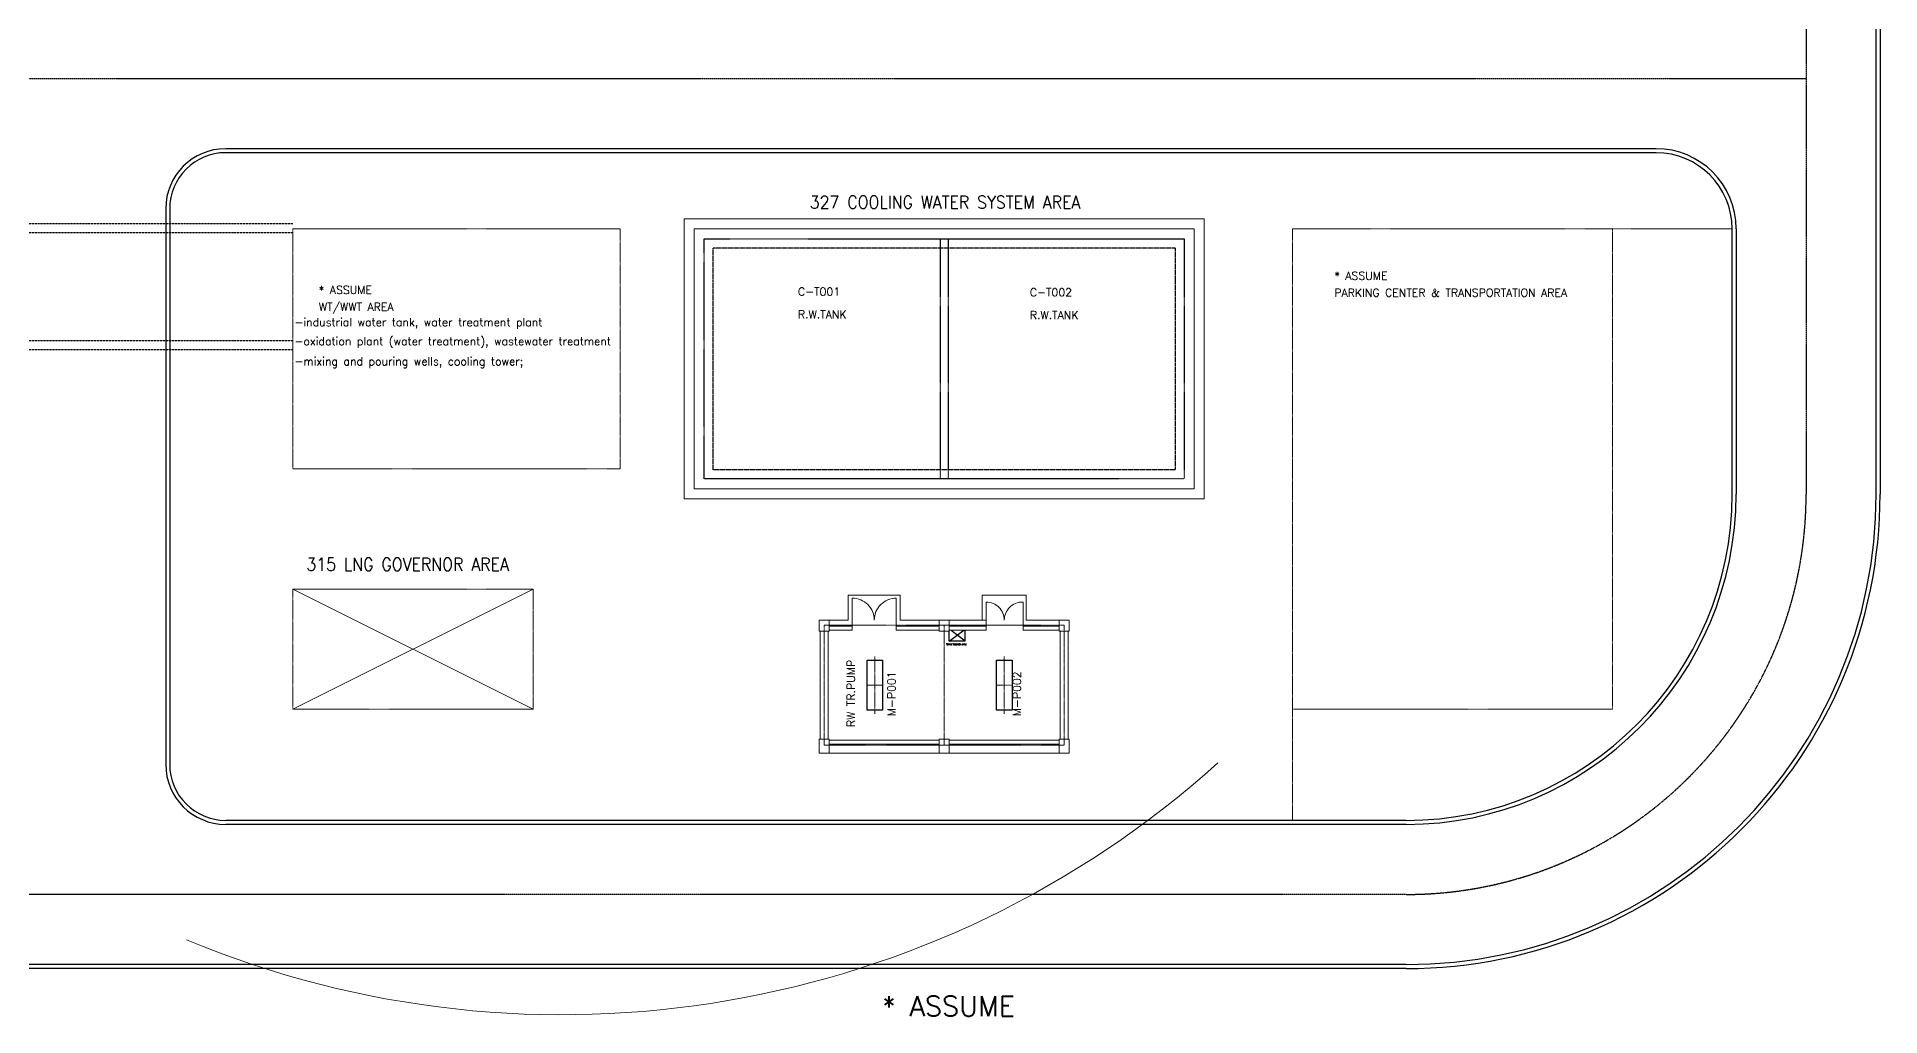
# Model space of a CAD drawing. Extents: x -59767 to 1106559, y -1290 to 1129522.
# Drawn here: x 102328 to 194483, y 817541 to 866464 of the extents above; entities that cross this region are included whole.
import ezdxf
from ezdxf.enums import TextEntityAlignment as Align

# ---------------------------------------------------------------- set-up
doc = ezdxf.new("R2010")
doc.units = 0
for name, pattern in [('CENTER', [2, 1.25, -0.25, 0.25, -0.25]), ('HID', [3, 2, -1]), ('HIDDEN', [0.375, 0.25, -0.125]), ('MAT2', [15, 5, -1, 1, -1, 1, -1, 5]), ('PHANTOM', [2.5, 1.25, -0.25, 0.25, -0.25, 0.25, -0.25])]:
    doc.linetypes.add(name, pattern=pattern)
doc.layers.get('0').update_dxf_attribs({"linetype": 'CONTINUOUS', "lineweight": 9})
for name, color, linetype, lineweight in [('CEN', 1, 'CENTER', 5), ('TEXT', 3, 'CONTINUOUS', 9), ('WALL', 7, 'CONTINUOUS', 9), ('WALL_200', 3, 'CONTINUOUS', 9), ('가는선', 1, 'CONTINUOUS', 9), ('가상선', 252, 'PHANTOM', 9), ('중간선', 5, 'CONTINUOUS', 9), ('치수선', 6, 'CONTINUOUS', 9)]:
    doc.layers.add(name, color=color, linetype=linetype, lineweight=lineweight)
for name, color, linetype in [('CY', 4, 'CONTINUOUS'), ('EQ', 253, 'CONTINUOUS'), ('MARK', 2, 'MAT2'), ('TEXT3', 3, 'CONTINUOUS'), ('Y', 2, 'CONTINUOUS')]:
    doc.layers.add(name, color=color, linetype=linetype)
doc.styles.add('ROMANS', font='romans.shx', dxfattribs={"bigfont": 'whgtxt.shx'})
doc.styles.add('SIM', font='SIMPLEX', dxfattribs={"width": 0.85, "bigfont": 'HS'})
doc.styles.get("Standard").update_dxf_attribs({"font": 'romans.shx', "bigfont": 'whtgtxt.shx'})

msp = doc.modelspace()

# ---------------------------------------------------------------- linework, layer by layer
at = {"color": 8, "linetype": 'CENTER'}
msp.add_line((147695.7, 831076.6), (147695.7, 837076.6), dxfattribs=at)
at = {"color": 8}
msp.add_line((153945.7, 831376.6), (153845.7, 831376.6), dxfattribs=at)
at = {"layer": 'CEN'}
msp.add_lwpolyline([(141695.7, 837076.6), (153695.7, 837076.6), (153695.7, 831076.6), (141695.7, 831076.6)], close=True, dxfattribs=at)
at = {"layer": 'CY', "color": 1, "linetype": 'CENTER', "ltscale": 10}
for p, q in [((190783.5, 935227.8), (190783.5, 843619.8)), ((-36066.5, 864377.8), (190783.5, 864377.8)), ((170783.5, 823619.8), (74159.3, 823619.8))]:
    msp.add_line(p, q, dxfattribs=at)
at = {"layer": 'CY'}
for p, q in [((194283.5, 843619.8), (194283.5, 887777.8)), ((194483.5, 887777.8), (194483.5, 843619.8)), ((183283.5, 860877.8), (111769.5, 860877.8)), ((183283.5, 860677.8), (111769.5, 860677.8)), ((108769.5, 857877.8), (108769.5, 830119.8)), ((108969.5, 857877.8), (108969.5, 830119.8)), ((187083.5, 843619.8), (187083.5, 856877.8)), ((187283.5, 856877.8), (187283.5, 843619.8)), ((170783.5, 827319.8), (111769.5, 827319.8)), ((170783.5, 827119.8), (111769.5, 827119.8)), ((170783.5, 820119.8), (74159.3, 820119.8)), ((170783.5, 819919.8), (74159.3, 819919.8))]:
    msp.add_line(p, q, dxfattribs=at)
for centre, radius, start, end in [((111769.5, 857877.8), 3000, 90, 180), ((183283.5, 856877.8), 4000, 0, 90), ((111769.5, 857877.8), 2800, 90, 180), ((183283.5, 856877.8), 3800, 0, 90), ((170783.5, 843619.8), 23500, 270, 0), ((170783.5, 843619.8), 16500, 270, 0), ((170783.5, 843619.8), 16300, 270, 0), ((170783.5, 843619.8), 23700, 270, 0), ((111769.5, 830119.8), 3000, 180, 270), ((111769.5, 830119.8), 2800, 180, 270)]:
    msp.add_arc(centre, radius, start, end, dxfattribs=at)
at = {"layer": 'CY', "color": 1, "linetype": 'CENTER', "ltscale": 10}
msp.add_arc((170783.5, 843619.8), 20000, 270, 0, dxfattribs=at)
at = {"layer": 'EQ', "color": 6}
for p, q in [((147945.7, 836276.6), (148679, 836826.6)), ((147945.7, 836276.6), (147945.7, 836776.6)), ((148745.7, 836276.6), (148045.7, 836801.6)), ((148745.7, 836276.6), (148745.7, 836826.6)), ((148745.7, 836276.6), (147945.7, 836276.6))]:
    msp.add_line(p, q, dxfattribs=at)
for points in [[(144601.8, 835326.6), (144601.8, 832826.6), (143831.8, 832826.6), (143831.8, 835326.6)], [(151080.7, 835326.6), (151080.7, 832826.6), (150310.7, 832826.6), (150310.7, 835326.6)]]:
    msp.add_lwpolyline(points, close=True, dxfattribs=at)
at = {"layer": 'MARK', "color": 6}
for p, q in [((147495.7, 856377.8), (147495.7, 844377.8)), ((147895.7, 856377.8), (147895.7, 844377.8))]:
    msp.add_line(p, q, dxfattribs=at)
msp.add_lwpolyline([(159695.7, 844377.8), (135695.7, 844377.8), (135695.7, 856377.8), (159695.7, 856377.8)], close=True, dxfattribs=at)
at = {"layer": 'MARK', "color": 6, "linetype": 'HID', "ltscale": 20}
msp.add_lwpolyline([(159245.7, 844827.8), (136145.7, 844827.8), (136145.7, 855927.8), (159245.7, 855927.8)], close=True, dxfattribs=at)
at = {"layer": 'WALL', "color": 0, "linetype": 'HIDDEN', "lineweight": 30, "ltscale": 5}
for p, q in [((115133, 857127.8), (100083, 857127.8)), ((115133, 856677.8), (100083, 856677.8)), ((115133, 851277.8), (92629.9, 851277.8)), ((115133, 850827.8), (92629.9, 850827.8))]:
    msp.add_line(p, q, dxfattribs=at)
at = {"layer": 'WALL_200', "ltscale": 0.5}
for p, q in [((143095.7, 836826.6), (143095.7, 838426.6)), ((145295.7, 836826.6), (145295.7, 838426.6)), ((149795.7, 836826.6), (149795.7, 838226.6)), ((151645.7, 836826.6), (151645.7, 838226.6)), ((141945.7, 837026.6), (143095.7, 837026.6)), ((141945.7, 836826.6), (143095.7, 836826.6)), ((145295.7, 837026.6), (147445.7, 837026.6)), ((145295.7, 836826.6), (147445.7, 836826.6)), ((147945.7, 837026.6), (149795.7, 837026.6)), ((147945.7, 836826.6), (149795.7, 836826.6)), ((153445.7, 837026.6), (151645.7, 837026.6)), ((153445.7, 836826.6), (151645.7, 836826.6)), ((141945.7, 831326.6), (147445.7, 831326.6)), ((147945.7, 831326.6), (153445.7, 831326.6)), ((141945.7, 831126.6), (147445.7, 831126.6)), ((147945.7, 831126.6), (153445.7, 831126.6))]:
    msp.add_line(p, q, dxfattribs=at)
for points in [[(143095.7, 838426.6, -0.0984914), (143516.6, 838342.9, -0.0984914), (143873.5, 838104.4, -0.0984914), (144111.9, 837747.6, -0.0984914), (144195.7, 837326.6, -0.0984914)], [(145295.7, 838426.6, 0.0984914), (144874.7, 838342.9, 0.0984914), (144517.9, 838104.4, 0.0984914), (144279.4, 837747.6, 0.0984914), (144195.7, 837326.6, 0.0984914)], [(149795.7, 838226.6, -0.0984914), (150140.1, 838158.1, -0.0984914), (150432.1, 837963, -0.0984914), (150627.2, 837671, -0.0984914), (150695.7, 837326.6, -0.0984914)], [(151645.7, 838225.2, 0.1125424), (151251.3, 838158.1, 0.0984914), (150959.3, 837963, 0.0984914), (150764.2, 837671, 0.0984914), (150695.7, 837326.6, 0.0984914)]]:
    msp.add_lwpolyline(points, format="xyb", dxfattribs=at)
at = {"layer": '가는선'}
for p, q in [((115133, 838877.8), (127133, 832877.8)), ((127133, 838877.8), (115133, 832877.8))]:
    msp.add_line(p, q, dxfattribs=at)
at = {"layer": '가상선', "color": 2, "lineweight": 9}
for p, q in [((187083.5, 856877.8), (181108.7, 856877.8)), ((165108.7, 832877.8), (165108.7, 827319.8))]:
    msp.add_line(p, q, dxfattribs=at)
for points in [[(131482.9, 844877.8), (115133, 844877.8), (115133, 856877.8), (131482.9, 856877.8)], [(181108.7, 856877.8), (165108.7, 856877.8), (165108.7, 832877.8), (181108.7, 832877.8)], [(127133, 832877.8), (115133, 832877.8), (115133, 838877.8), (127133, 838877.8)]]:
    msp.add_lwpolyline(points, close=True, dxfattribs=at)
at = {"layer": '중간선', "color": 2}
for p, q in [((142895.7, 837326.6), (142895.7, 838576.6)), ((142895.7, 838576.6), (145495.7, 838576.6)), ((145495.7, 837326.6), (145495.7, 838576.6)), ((149595.7, 837326.6), (149595.7, 838576.6)), ((149595.7, 838576.6), (151795.7, 838576.6)), ((151795.7, 837326.6), (151795.7, 838576.6)), ((141445.7, 837326.6), (142895.7, 837326.6)), ((141445.7, 836776.6), (141445.7, 837326.6)), ((141445.7, 836776.6), (141945.7, 836776.6)), ((141495.7, 831376.6), (141495.7, 836776.6)), ((141895.7, 831376.6), (141895.7, 836776.6)), ((141945.7, 837326.6), (141945.7, 836776.6)), ((145495.7, 837326.6), (149795.7, 837326.6)), ((147445.7, 836776.6), (147445.7, 837326.6)), ((147445.7, 836776.6), (147945.7, 836776.6)), ((147945.7, 837326.6), (147945.7, 836776.6)), ((151795.7, 837326.6), (153945.7, 837326.6)), ((153445.7, 836776.6), (153445.7, 837326.6)), ((153445.7, 836776.6), (153945.7, 836776.6)), ((153495.7, 831376.6), (153495.7, 836776.6)), ((153895.7, 831376.6), (153895.7, 836776.6)), ((153945.7, 837326.6), (153945.7, 836776.6)), ((141445.7, 831376.6), (141945.7, 831376.6)), ((141445.7, 831376.6), (141445.7, 830676.6)), ((141945.7, 830676.6), (141945.7, 831376.6)), ((147445.7, 831376.6), (147945.7, 831376.6)), ((147445.7, 831376.6), (147445.7, 830676.6)), ((147945.7, 831376.6), (147945.7, 830676.6)), ((153445.7, 831376.6), (153945.7, 831376.6)), ((153445.7, 831376.6), (153445.7, 830676.6)), ((153945.7, 830676.6), (153945.7, 831376.6)), ((141445.7, 830676.6), (153945.7, 830676.6))]:
    msp.add_line(p, q, dxfattribs=at)
for points in [[(160695.7, 843377.8), (134695.7, 843377.8), (134695.7, 857377.8), (160695.7, 857377.8)], [(160195.7, 843877.8), (135195.7, 843877.8), (135195.7, 856877.8), (160195.7, 856877.8)]]:
    msp.add_lwpolyline(points, close=True, dxfattribs=at)
msp.add_arc((128584.9, 866626.5), 49016.9, 247.48433, 311.97727, dxfattribs=at)
at = {"layer": '치수선', "linetype": 'CENTER'}
for p, q in [((144216.8, 835511.6), (144216.8, 832641.7)), ((150695.7, 835511.6), (150695.7, 832641.7)), ((143804.3, 834076.6), (144629.3, 834076.6)), ((150283.2, 834076.6), (151108.2, 834076.6))]:
    msp.add_line(p, q, dxfattribs=at)

# ---------------------------------------------------------------- texts
at = {"layer": 'TEXT', "lineweight": 9}
for s, p in [('* ASSUME', (167196.1, 854211.6)), ('* ASSUME', (116426.5, 853502.9)), ('C-T001', (140378.9, 853415.6)), ('C-T002', (151973.7, 853383.4)), ('PARKING CENTER & TRANSPORTATION AREA', (167196.1, 853363.5)), ('WT/WWT AREA ', (116426.5, 852654.8)), ('R.W.TANK', (140378.9, 852280.4)), ('R.W.TANK', (151973.7, 852248.1)), ('-industrial water tank, water treatment plant', (115206.8, 851892.4)), ('-oxidation plant (water treatment), wastewater treatment', (115206.8, 850936.5)), ('-mixing and pouring wells, cooling tower;', (115206.8, 849934.3))]:
    msp.add_text(s, height=400, dxfattribs=at).set_placement(p, align=Align.BOTTOM_LEFT)
for s, p in [('RW TR.PUMP', (143348.4, 831981.2)), ('M-P001', (145377, 832519.9)), ('M-P002', (151646.4, 832519.9))]:
    msp.add_text(s, height=400, rotation=90, dxfattribs=at).set_placement(p, align=Align.BOTTOM_LEFT)
at = {"layer": 'TEXT'}
msp.add_text('* ASSUME', height=1000, dxfattribs=at).set_placement((147903.8, 818040.7), align=Align.MIDDLE)
at = {"layer": 'TEXT3', "color": 8, "style": 'SIM', "width": 0.8}
msp.add_text('PUMP CONTROL PANEL', height=75, rotation=180, dxfattribs=at).set_placement((148808.7, 836152))
at = {"layer": 'Y', "linetype": 'Continuous', "style": 'ROMANS', "width": 0.9}
for s, p in [('327 COOLING WATER SYSTEM AREA', (147733.4, 858204.6)), ('315 LNG GOVERNOR AREA', (120864.5, 840115))]:
    msp.add_text(s, height=640, dxfattribs=at).set_placement(p, align=Align.MIDDLE)

doc.saveas('drawing.dxf')
